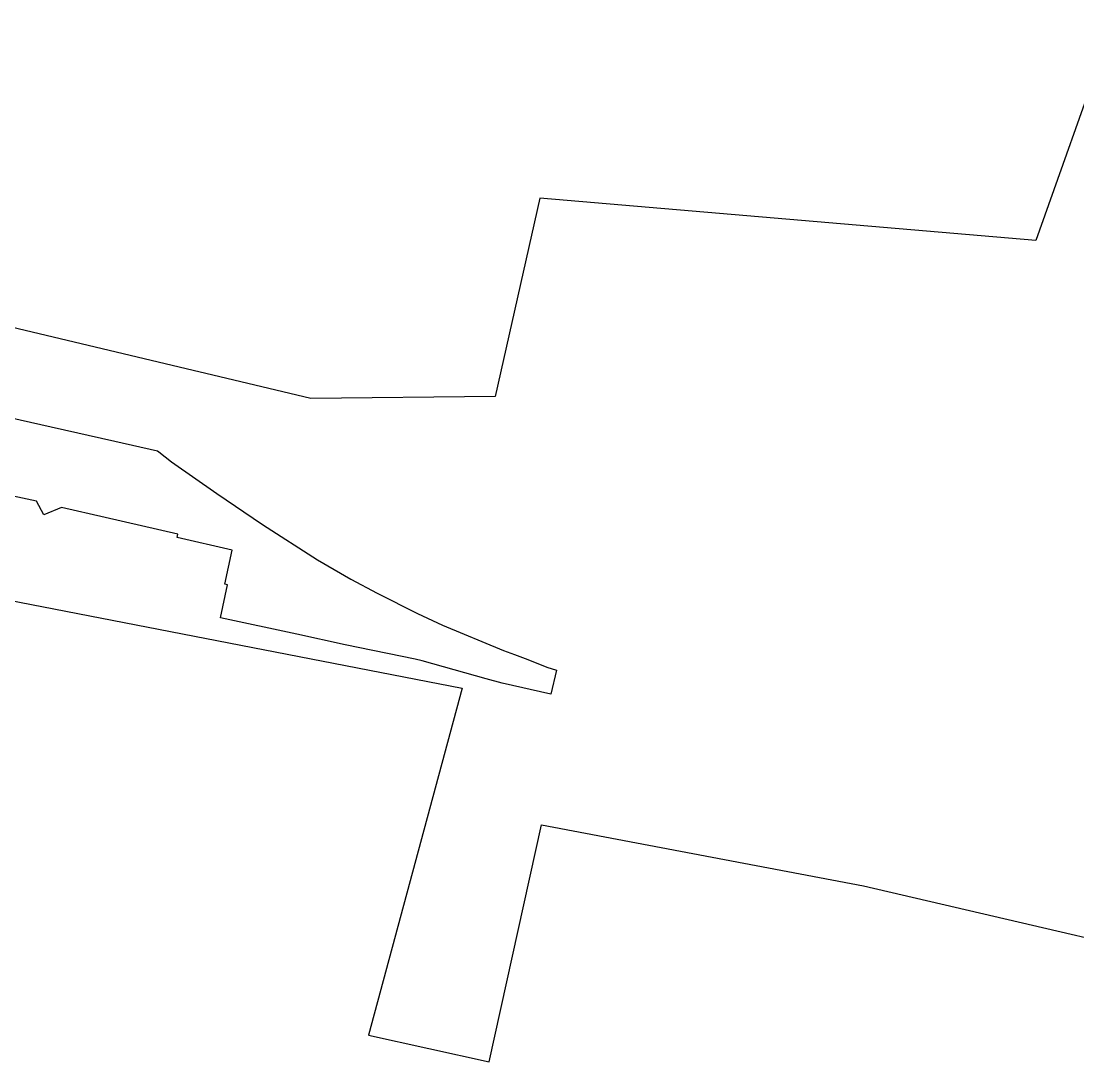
# Model space of a CAD drawing. Header units: metres. Extents: x -2743 to 126, y 13385 to 13916.
# Drawn here: x -1486.1 to -1308.7, y 13450.2 to 13624.9 of the extents above; entities that cross this region are included whole.
import ezdxf

# ---------------------------------------------------------------- set-up
doc = ezdxf.new("R2010")
doc.units = ezdxf.units.M
doc.layers.add('link-улица Берзарина_Граница работ$0$ГП_Граница проектирования', color=7, linetype='Continuous')
doc.layers.add('output[1-12]_brd$0$Граница заказа', color=7, linetype='Continuous')

msp = doc.modelspace()

# ---------------------------------------------------------------- linework, layer by layer
at = {"layer": 'link-улица Берзарина_Граница работ$0$ГП_Граница проектирования'}
msp.add_lwpolyline([(-1493.26, 13559.58), (-1481.04, 13556.81), (-1470.36, 13554.42), (-1463.21, 13552.82), (-1462.99, 13552.64), (-1460.86, 13550.97), (-1453.26, 13545.63), (-1445.59, 13540.43), (-1436.37, 13534.53), (-1430.74, 13531.27), (-1426.34, 13528.93), (-1419.54, 13525.5), (-1415.39, 13523.55), (-1405.13, 13519.3), (-1403.3, 13518.63), (-1401.48, 13517.93), (-1399.66, 13517.22), (-1397.85, 13516.49), (-1396.23, 13515.99), (-1397.16, 13511.94), (-1405.36, 13513.82), (-1408.06, 13514.52), (-1408.06, 13514.52), (-1408.06, 13514.52), (-1418.77, 13517.54), (-1419.94, 13517.82), (-1431.68, 13520.26), (-1439.84, 13522.02), (-1452.61, 13524.78), (-1451.43, 13530.3), (-1451.92, 13530.41), (-1450.68, 13536.14), (-1459.92, 13538.25), (-1459.79, 13538.8), (-1471.96, 13541.59), (-1479.29, 13543.27), (-1482.26, 13542.05), (-1483.51, 13544.34), (-1495.86, 13546.96)], dxfattribs=at)
at = {"layer": 'output[1-12]_brd$0$Граница заказа'}
for points in [[(-2346.58, 13797.27), (-2166.6, 13756.43), (-2146.46, 13744.45), (-2137.06, 13735.44), (-2116.08, 13730.56), (-2106.95, 13730.96), (-2106.95, 13685.73), (-2024.86, 13668.7), (-2016.47, 13689.27), (-1943.72, 13663.31), (-1875.38, 13614.1), (-1826.3, 13588.48), (-1816.17, 13541.73), (-1765.89, 13527.49), (-1735.12, 13529.54), (-1686.15, 13524.76), (-1676.41, 13564.26), (-1525.6, 13535), (-1412.06, 13512.98), (-1427.76, 13454.72), (-1407.55, 13450.24), (-1398.75, 13490), (-1344.68, 13479.8), (-1272.6, 13463)], [(-1303.94, 13621.33), (-1315.75, 13588.09), (-1399.03, 13595.21), (-1406.55, 13561.9), (-1437.48, 13561.61), (-1548.48, 13587.98), (-1676.87, 13613.82)]]:
    msp.add_lwpolyline(points, dxfattribs=at)

doc.saveas('drawing.dxf')
